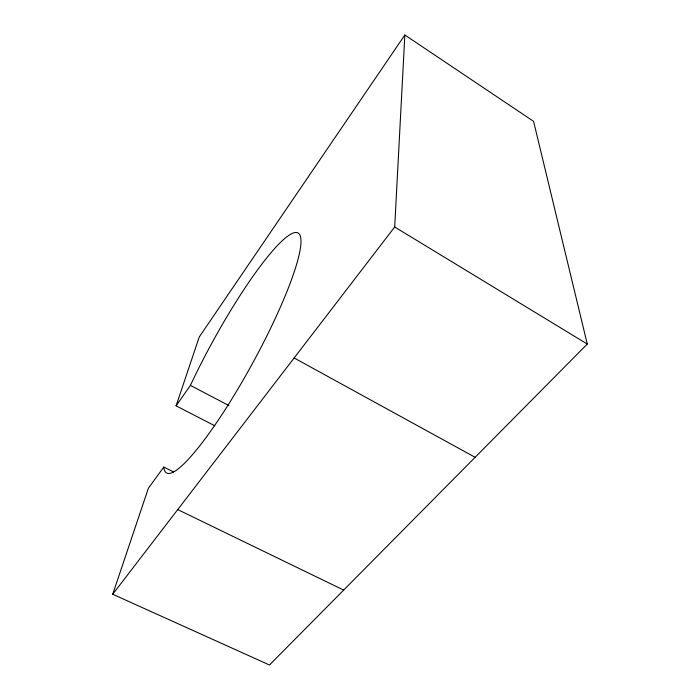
<?xml version="1.0" encoding="UTF-8"?>
<svg xmlns="http://www.w3.org/2000/svg" width="700" height="700" viewBox="0 0 700 700"><rect width="100%" height="100%" fill="white"/><g stroke="black" fill="none" stroke-linecap="round" stroke-linejoin="round"><path stroke-width="1.05" d="M112.726 594.256L394.695 226.993L404.845 35L533.575 121.345L587.274 344.05L269.483 665L112.726 594.256L148.374 488.259L163.8 467.049A136.806 22.68 -61.3 0 0 249.944 368.043A136.806 22.68 -61.3 0 0 294.026 232.776A136.806 22.68 -61.3 0 0 190.409 385.394L176.094 405.834L214.76 425.766M176.094 405.834L199.255 336.971L404.845 35M177.73 509.591L343.656 590.082M163.8 467.049L173.582 471.896M190.409 385.394L228.935 405.571M294.14 357.963L475.125 457.31M394.695 226.993L587.274 344.05"/></g></svg>
